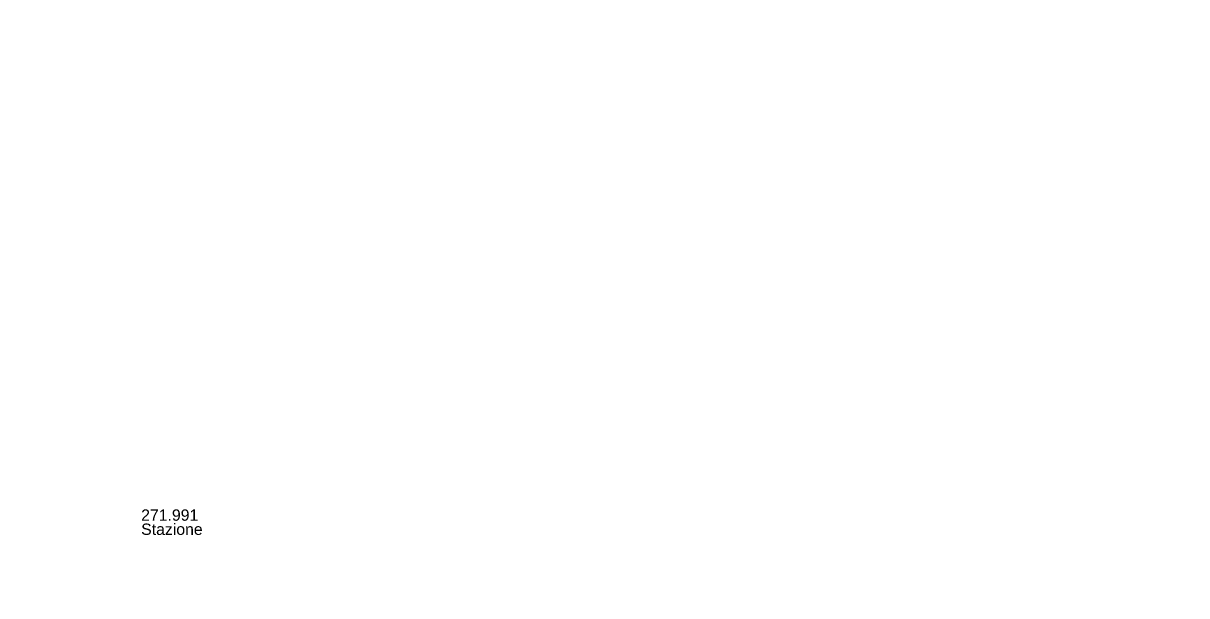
# Model space of a CAD drawing. Extents: x -1000 to 923337, y -51827 to 323191.
# Drawn here: x -1000 to 12713, y -1000 to 5748 of the extents above; entities that cross this region are included whole.
import ezdxf

# ---------------------------------------------------------------- set-up
doc = ezdxf.new("R2010")
doc.units = 0
doc.header["$PDMODE"] = 35
doc.header["$PDSIZE"] = 1
for name, color, linetype in [('pntdesc', 1, 'Continuous'), ('pntelev', 2, 'Continuous'), ('punti tracciati', 7, 'Continuous')]:
    doc.layers.add(name, color=color, linetype=linetype)
doc.layers.get('punti tracciati').off()
doc.styles.add('FONTSTYLE_1', font='arial.ttf', dxfattribs={"height": 0.2})
doc.styles.add('FONTSTYLE_2', font='arial.ttf', dxfattribs={"height": 0.2})

# ---------------------------------------------------------------- blocks, each defined once
blk = doc.blocks.new('Croce___ATS')
at = {"color": 0}
for p, q in [((0, -0.5), (0, 0.5)), ((-0.5, 0), (0.5, 0))]:
    blk.add_line(p, q, dxfattribs=at)
blk = doc.blocks.new('T_P_0')
blk.add_point((0, 0))
at = {"xscale": 2, "yscale": 2}
blk.add_blockref('Croce___ATS', (0, 0), dxfattribs=at)
at = {"color": 7, "insert": (0, 0), "char_height": 5.5859, "attachment_point": 7, "style": 'FONTSTYLE_1'}
blk.add_mtext('100', dxfattribs=at)
blk = doc.blocks.new('punti tracciatura 2')
blk.add_blockref('T_P_0', (1346338.367, -3538.256, 271.991))
at = {"layer": 'pntdesc', "insert": (1346338.757, -3538.473, 271.991), "char_height": 0.1333, "attachment_point": 4, "style": 'FONTSTYLE_2'}
blk.add_mtext('Stazione', dxfattribs=at)
at = {"layer": 'pntelev', "insert": (1346338.757, -3538.306, 271.991), "char_height": 0.1333, "attachment_point": 4, "style": 'FONTSTYLE_2'}
blk.add_mtext('271.991', dxfattribs=at)

msp = doc.modelspace()

# ---------------------------------------------------------------- block references
at = {"layer": 'punti tracciati', "xscale": 1000, "yscale": 1000, "zscale": 1000}
msp.add_blockref('punti tracciatura 2', (-1346338367.3, 3538255.9, -271991), dxfattribs=at)

doc.saveas('drawing.dxf')
